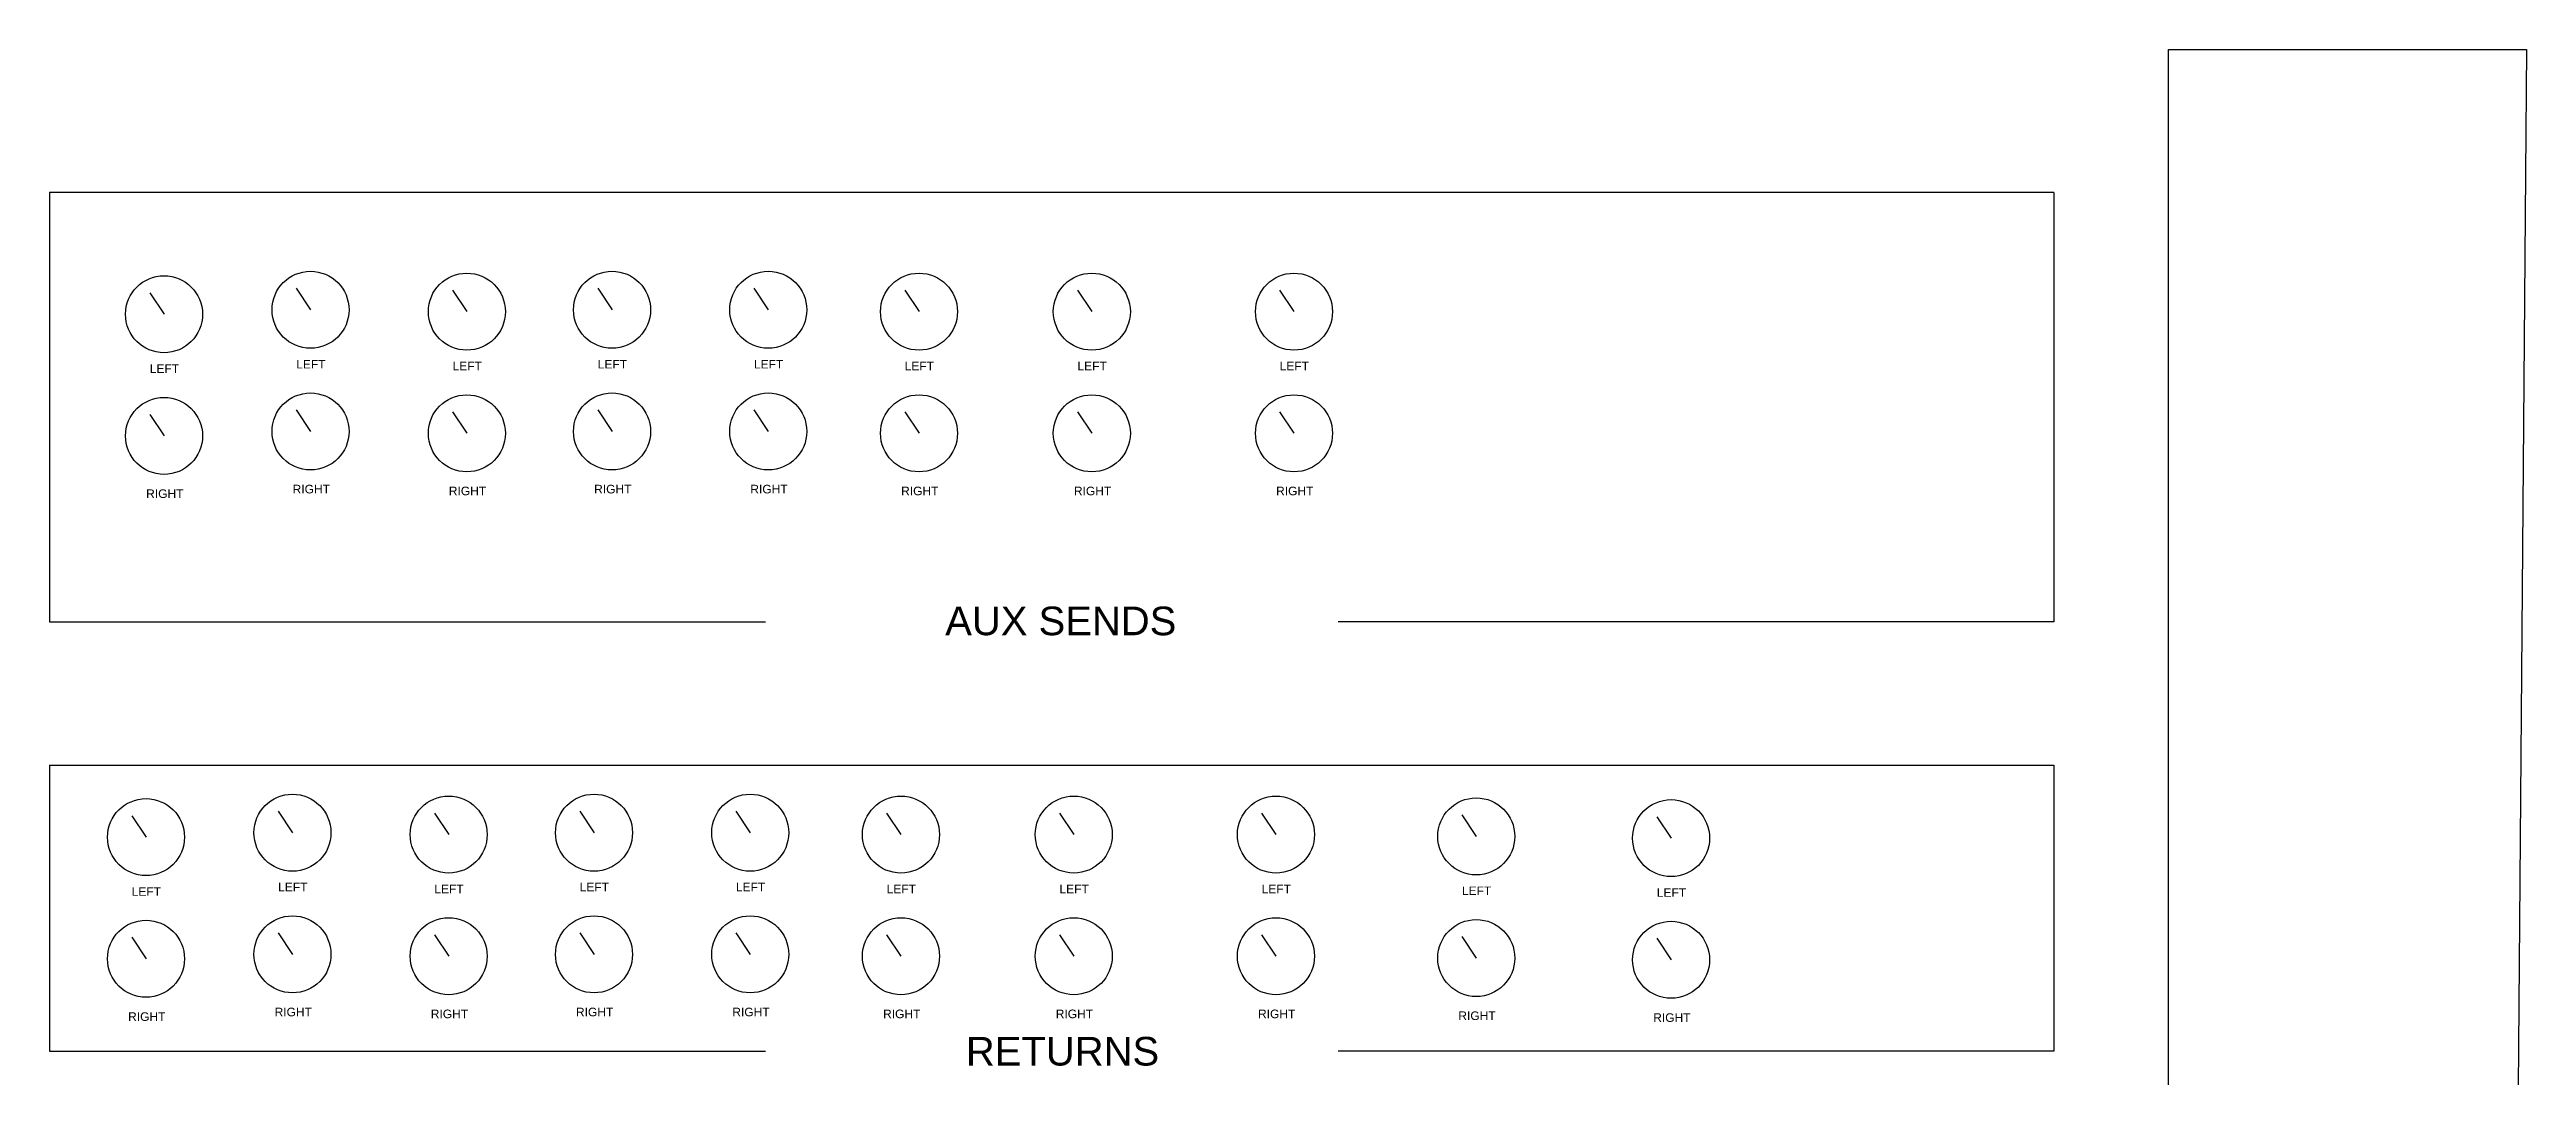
# Model space of a CAD drawing. Header units: inches. Extents: x -1200 to 6105, y -1104 to 2900.
# Drawn here: x 2297 to 4027, y 378 to 1096 of the extents above; entities that cross this region are included whole.
import ezdxf

# ---------------------------------------------------------------- set-up
doc = ezdxf.new("R2010")
doc.units = ezdxf.units.IN
doc.header["$MEASUREMENT"] = 0
doc.layers.get('0').update_dxf_attribs({"lineweight": 25, "true_color": 0xffffff})
doc.styles.add('textstyle343', font='')
doc.styles.add('textstyle344', font='')
doc.styles.add('textstyle354', font='')
doc.styles.add('textstyle355', font='')
doc.styles.add('textstyle356', font='')
doc.styles.add('textstyle357', font='')
doc.styles.add('textstyle358', font='')
doc.styles.add('textstyle359', font='')
doc.styles.add('textstyle360', font='')
doc.styles.add('textstyle361', font='')
doc.styles.add('textstyle362', font='')
doc.styles.add('textstyle363', font='')
doc.styles.add('textstyle364', font='')
doc.styles.add('textstyle365', font='')
doc.styles.add('textstyle366', font='')
doc.styles.add('textstyle367', font='')
doc.styles.add('textstyle368', font='')
doc.styles.add('textstyle369', font='')
doc.styles.add('textstyle370', font='')
doc.styles.add('textstyle371', font='')
doc.styles.add('textstyle372', font='')
doc.styles.add('textstyle373', font='')
doc.styles.add('textstyle374', font='')
doc.styles.add('textstyle375', font='')
doc.styles.add('textstyle376', font='')
doc.styles.add('textstyle377', font='')
doc.styles.add('textstyle378', font='')
doc.styles.add('textstyle379', font='')
doc.styles.add('textstyle380', font='')
doc.styles.add('textstyle381', font='')
doc.styles.add('textstyle382', font='')
doc.styles.add('textstyle383', font='')
doc.styles.add('textstyle384', font='')
doc.styles.add('textstyle385', font='')
doc.styles.add('textstyle386', font='')
doc.styles.add('textstyle387', font='')
doc.styles.add('textstyle388', font='')
doc.styles.add('textstyle389', font='')
doc.styles.get('textstyle343').set_extended_font_data('Liberation Sans')
doc.styles.get('textstyle344').set_extended_font_data('Liberation Sans')
doc.styles.get('textstyle354').set_extended_font_data('Liberation Sans')
doc.styles.get('textstyle355').set_extended_font_data('Liberation Sans')
doc.styles.get('textstyle356').set_extended_font_data('Liberation Sans')
doc.styles.get('textstyle357').set_extended_font_data('Liberation Sans')
doc.styles.get('textstyle358').set_extended_font_data('Liberation Sans')
doc.styles.get('textstyle359').set_extended_font_data('Liberation Sans')
doc.styles.get('textstyle360').set_extended_font_data('Liberation Sans')
doc.styles.get('textstyle361').set_extended_font_data('Liberation Sans')
doc.styles.get('textstyle362').set_extended_font_data('Liberation Sans')
doc.styles.get('textstyle363').set_extended_font_data('Liberation Sans')
doc.styles.get('textstyle364').set_extended_font_data('Liberation Sans')
doc.styles.get('textstyle365').set_extended_font_data('Liberation Sans')
doc.styles.get('textstyle366').set_extended_font_data('Liberation Sans')
doc.styles.get('textstyle367').set_extended_font_data('Liberation Sans')
doc.styles.get('textstyle368').set_extended_font_data('Liberation Sans')
doc.styles.get('textstyle369').set_extended_font_data('Liberation Sans')
doc.styles.get('textstyle370').set_extended_font_data('Liberation Sans')
doc.styles.get('textstyle371').set_extended_font_data('Liberation Sans')
doc.styles.get('textstyle372').set_extended_font_data('Liberation Sans')
doc.styles.get('textstyle373').set_extended_font_data('Liberation Sans')
doc.styles.get('textstyle374').set_extended_font_data('Liberation Sans')
doc.styles.get('textstyle375').set_extended_font_data('Liberation Sans')
doc.styles.get('textstyle376').set_extended_font_data('Liberation Sans')
doc.styles.get('textstyle377').set_extended_font_data('Liberation Sans')
doc.styles.get('textstyle378').set_extended_font_data('Liberation Sans')
doc.styles.get('textstyle379').set_extended_font_data('Liberation Sans')
doc.styles.get('textstyle380').set_extended_font_data('Liberation Sans')
doc.styles.get('textstyle381').set_extended_font_data('Liberation Sans')
doc.styles.get('textstyle382').set_extended_font_data('Liberation Sans')
doc.styles.get('textstyle383').set_extended_font_data('Liberation Sans')
doc.styles.get('textstyle384').set_extended_font_data('Liberation Sans')
doc.styles.get('textstyle385').set_extended_font_data('Liberation Sans')
doc.styles.get('textstyle386').set_extended_font_data('Liberation Sans')
doc.styles.get('textstyle387').set_extended_font_data('Liberation Sans')
doc.styles.get('textstyle388').set_extended_font_data('Liberation Sans')
doc.styles.get('textstyle389').set_extended_font_data('Liberation Sans')

msp = doc.modelspace()

# ---------------------------------------------------------------- linework, layer by layer
for p, q in [((3776.5, -183.8), (3776.5, 1096.2)), ((3776.5, 1096.2), (4026.5, 1096.2)), ((4026.5, 1096.2), (4016.5, -173.8)), ((3696.5, 996.2), (2296.5, 996.2)), ((2296.5, 996.2), (2296.5, 696.2)), ((3696.5, 996.2), (3696.5, 696.2)), ((2366.5, 926.2), (2376.5, 911.2)), ((2468.8, 929.3), (2478.8, 914.3)), ((2578, 928), (2588, 913)), ((2679.4, 929.3), (2689.4, 914.3)), ((2788.5, 929.3), (2798.5, 914.3)), ((2893.8, 928), (2903.8, 913)), ((3014.5, 928), (3024.5, 913)), ((3155.7, 928), (3165.7, 913)), ((2366.5, 841.2), (2376.5, 826.2)), ((2468.8, 844.3), (2478.8, 829.3)), ((2578, 843), (2588, 828)), ((2679.4, 844.3), (2689.4, 829.3)), ((2788.5, 844.3), (2798.5, 829.3)), ((2893.8, 843), (2903.8, 828)), ((3014.5, 843), (3024.5, 828)), ((3155.7, 843), (3165.7, 828)), ((2296.5, 696.2), (2796.5, 696.2)), ((3696.5, 696.2), (3196.5, 696.2)), ((2296.5, 596.2), (3696.5, 596.2)), ((2296.5, 596.2), (2296.5, 396.2)), ((3696.5, 596.2), (3696.5, 396.2)), ((2353.9, 560.8), (2363.9, 545.8)), ((2456.2, 563.9), (2466.2, 548.9)), ((2565.3, 562.6), (2575.3, 547.6)), ((2666.8, 563.9), (2676.8, 548.9)), ((2775.9, 563.9), (2785.9, 548.9)), ((2881.2, 562.6), (2891.2, 547.6)), ((3001.9, 562.6), (3011.9, 547.6)), ((3143.1, 562.6), (3153.1, 547.6)), ((3283, 561.3), (3293, 546.3)), ((3419.1, 560.1), (3429.1, 545.1)), ((2353.9, 475.8), (2363.9, 460.8)), ((2456.2, 478.9), (2466.2, 463.9)), ((2565.3, 477.6), (2575.3, 462.6)), ((2666.8, 478.9), (2676.8, 463.9)), ((2775.9, 478.9), (2785.9, 463.9)), ((2881.2, 477.6), (2891.2, 462.6)), ((3001.9, 477.6), (3011.9, 462.6)), ((3143.1, 477.6), (3153.1, 462.6)), ((3283, 476.3), (3293, 461.3)), ((3419.1, 475.1), (3429.1, 460.1)), ((2296.5, 396.2), (2796.5, 396.2)), ((3696.5, 396.2), (3196.5, 396.2))]:
    msp.add_line(p, q)
for centre in [(2376.5, 911.2), (2478.8, 914.3), (2588, 913), (2689.4, 914.3), (2798.5, 914.3), (2903.8, 913), (3024.5, 913), (3165.7, 913), (2376.5, 826.2), (2478.8, 829.3), (2588, 828), (2689.4, 829.3), (2798.5, 829.3), (2903.8, 828), (3024.5, 828), (3165.7, 828), (2363.9, 545.8), (2466.2, 548.9), (2575.3, 547.6), (2676.8, 548.9), (2785.9, 548.9), (2891.2, 547.6), (3011.9, 547.6), (3153.1, 547.6), (3293, 546.3), (3429.1, 545.1), (2363.9, 460.8), (2466.2, 463.9), (2575.3, 462.6), (2676.8, 463.9), (2785.9, 463.9), (2891.2, 462.6), (3011.9, 462.6), (3153.1, 462.6), (3293, 461.3), (3429.1, 460.1)]:
    msp.add_circle(centre, 26.9)

# ---------------------------------------------------------------- texts
at = {"char_height": 1, "attachment_point": 1}
for s, insert, style in [('\\C7;\\H6;LEFT', (2366.5, 876.2), 'textstyle354'), ('\\C7;\\H6;LEFT', (2468.8, 879.3), 'textstyle355'), ('\\C7;\\H6;LEFT', (2578, 878), 'textstyle356'), ('\\C7;\\H6;LEFT', (2679.4, 879.3), 'textstyle357'), ('\\C7;\\H6;LEFT', (2788.5, 879.3), 'textstyle358'), ('\\C7;\\H6;LEFT', (2893.8, 878), 'textstyle359'), ('\\C7;\\H6;LEFT', (3014.5, 878), 'textstyle360'), ('\\C7;\\H6;LEFT', (3155.7, 878), 'textstyle361'), ('\\C7;\\H6;RIGHT', (2364, 788.8), 'textstyle372'), ('\\C7;\\H6;RIGHT', (2466.3, 792), 'textstyle373'), ('\\C7;\\H6;RIGHT', (2575.4, 790.7), 'textstyle374'), ('\\C7;\\H6;RIGHT', (2676.9, 792), 'textstyle375'), ('\\C7;\\H6;RIGHT', (2786, 792), 'textstyle376'), ('\\C7;\\H6;RIGHT', (2891.3, 790.7), 'textstyle377'), ('\\C7;\\H6;RIGHT', (3012, 790.7), 'textstyle378'), ('\\C7;\\H6;RIGHT', (3153.2, 790.7), 'textstyle379'), ('\\C7;\\H20;AUX SENDS', (2922.1, 706.9), 'textstyle343'), ('\\C7;\\H6;LEFT', (2353.9, 510.8), 'textstyle362'), ('\\C7;\\H6;LEFT', (2456.2, 513.9), 'textstyle363'), ('\\C7;\\H6;LEFT', (2565.3, 512.6), 'textstyle364'), ('\\C7;\\H6;LEFT', (2666.8, 513.9), 'textstyle365'), ('\\C7;\\H6;LEFT', (2775.9, 513.9), 'textstyle366'), ('\\C7;\\H6;LEFT', (2881.2, 512.6), 'textstyle367'), ('\\C7;\\H6;LEFT', (3001.9, 512.6), 'textstyle368'), ('\\C7;\\H6;LEFT', (3143.1, 512.6), 'textstyle369'), ('\\C7;\\H6;LEFT', (3283, 511.3), 'textstyle370'), ('\\C7;\\H6;LEFT', (3419.1, 510.1), 'textstyle371'), ('\\C7;\\H6;RIGHT', (2351.4, 423.4), 'textstyle380'), ('\\C7;\\H6;RIGHT', (2453.7, 426.6), 'textstyle381'), ('\\C7;\\H6;RIGHT', (2562.8, 425.3), 'textstyle382'), ('\\C7;\\H6;RIGHT', (2664.2, 426.6), 'textstyle383'), ('\\C7;\\H6;RIGHT', (2773.4, 426.6), 'textstyle384'), ('\\C7;\\H6;RIGHT', (2878.7, 425.3), 'textstyle385'), ('\\C7;\\H6;RIGHT', (2999.3, 425.3), 'textstyle386'), ('\\C7;\\H6;RIGHT', (3140.6, 425.3), 'textstyle387'), ('\\C7;\\H6;RIGHT', (3280.5, 424), 'textstyle388'), ('\\C7;\\H6;RIGHT', (3416.6, 422.7), 'textstyle389'), ('\\C7;\\H20;RETURNS', (2936.5, 406.2), 'textstyle344')]:
    msp.add_mtext(s, dxfattribs=dict(at, insert=insert, style=style))

doc.saveas('drawing.dxf')
